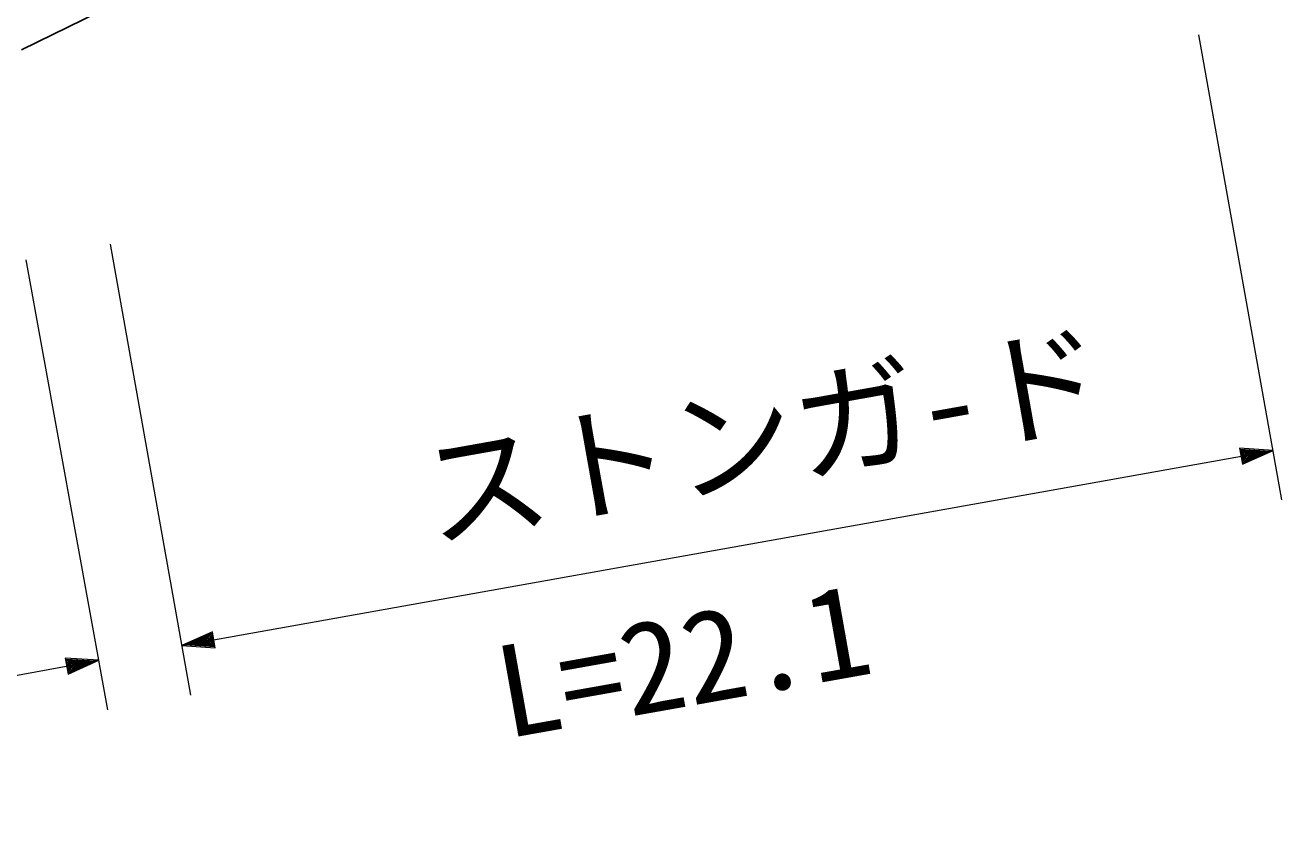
# Model space of a CAD drawing. Units: millimetres, scale not verified. Extents: x 40000 to 680000, y 20000 to 380000.
# Drawn here: x 130082 to 155102, y 254952 to 270922 of the extents above; entities that cross this region are included whole.
import ezdxf
from ezdxf.enums import TextEntityAlignment as Align

# ---------------------------------------------------------------- set-up
doc = ezdxf.new("R2010")
doc.units = ezdxf.units.MM
doc.header["$LTSCALE"] = 1000
doc.layers.add('M-BGD', color=7, linetype='Continuous', lineweight=25)
doc.layers.add('M-STR-HTXT', color=7, linetype='Continuous', lineweight=13)
doc.styles.add('ＭＳ ゴシック', font='')
doc.styles.get('ＭＳ ゴシック').set_extended_font_data('MS Gothic')

msp = doc.modelspace()

# ---------------------------------------------------------------- linework, layer by layer
at = {"layer": 'M-BGD'}
msp.add_line((130008, 270430), (132326, 271566), dxfattribs=at)
at = {"layer": 'M-STR-HTXT'}
for p, q in [((155102, 261475), (153449, 270727)), ((131773, 266562), (133375, 257595)), ((131729, 257301), (130099, 266254)), ((154926, 262459), (154257, 262505)), ((154257, 262505), (154315, 262185)), ((154326, 262212), (154278, 262484)), ((154278, 262484), (154859, 262447)), ((133199, 258580), (154926, 262459)), ((154346, 262240), (154306, 262464)), ((154306, 262464), (154795, 262436)), ((154315, 262185), (154926, 262459)), ((154860, 262448), (154326, 262212)), ((154366, 262269), (154334, 262445)), ((154334, 262445), (154731, 262425)), ((154795, 262436), (154346, 262240)), ((154385, 262297), (154363, 262425)), ((154363, 262425), (154665, 262413)), ((154731, 262425), (154366, 262269)), ((154665, 262413), (154385, 262297)), ((154405, 262325), (154391, 262405)), ((154391, 262405), (154601, 262401)), ((154601, 262401), (154405, 262325)), ((154419, 262385), (154536, 262390)), ((154425, 262353), (154419, 262385)), ((154422, 262369), (154536, 262390)), ((154536, 262390), (154425, 262353)), ((133810, 258854), (133199, 258580)), ((133264, 258591), (133798, 258827)), ((133330, 258603), (133779, 258799)), ((133394, 258614), (133759, 258770)), ((133460, 258626), (133739, 258742)), ((133524, 258638), (133720, 258714)), ((133720, 258714), (133734, 258634)), ((133739, 258742), (133762, 258614)), ((133759, 258770), (133790, 258594)), ((133779, 258799), (133819, 258575)), ((133798, 258827), (133847, 258555)), ((133867, 258534), (133810, 258854)), ((133199, 258580), (133867, 258534)), ((133847, 258555), (133266, 258592)), ((133819, 258575), (133330, 258603)), ((133790, 258594), (133394, 258614)), ((133762, 258614), (133460, 258626)), ((133734, 258634), (133524, 258638)), ((133589, 258649), (133700, 258686)), ((133703, 258670), (133589, 258649)), ((133706, 258654), (133589, 258649)), ((133700, 258686), (133706, 258654)), ((113243, 254952), (131550, 258285)), ((131550, 258285), (130881, 258328)), ((130881, 258328), (130939, 258009)), ((130951, 258036), (130901, 258307)), ((130901, 258307), (131482, 258273)), ((130970, 258064), (130930, 258288)), ((130930, 258288), (131418, 258261)), ((130939, 258009), (131550, 258285)), ((131484, 258273), (130951, 258036)), ((130990, 258092), (130958, 258268)), ((130958, 258268), (131354, 258250)), ((131418, 258261), (130970, 258064)), ((131010, 258121), (130986, 258249)), ((130986, 258249), (131289, 258238)), ((131354, 258250), (130990, 258092)), ((131289, 258238), (131010, 258121)), ((131029, 258149), (131015, 258229)), ((131015, 258229), (131225, 258226)), ((131225, 258226), (131029, 258149)), ((131043, 258209), (131159, 258214)), ((131046, 258193), (131159, 258214)), ((131159, 258214), (131049, 258177)), ((131049, 258177), (131043, 258209))]:
    msp.add_line(p, q, dxfattribs=at)

# ---------------------------------------------------------------- texts
at = {"layer": 'M-STR-HTXT', "style": 'ＭＳ ゴシック'}
for s, p in [('ストンガ-ド', (138261, 260110)), ('L=22.1', (139757, 256185))]:
    msp.add_text(s, height=1833, rotation=10.1, dxfattribs=at).set_placement(p, align=Align.BOTTOM_LEFT)

doc.saveas('drawing.dxf')
